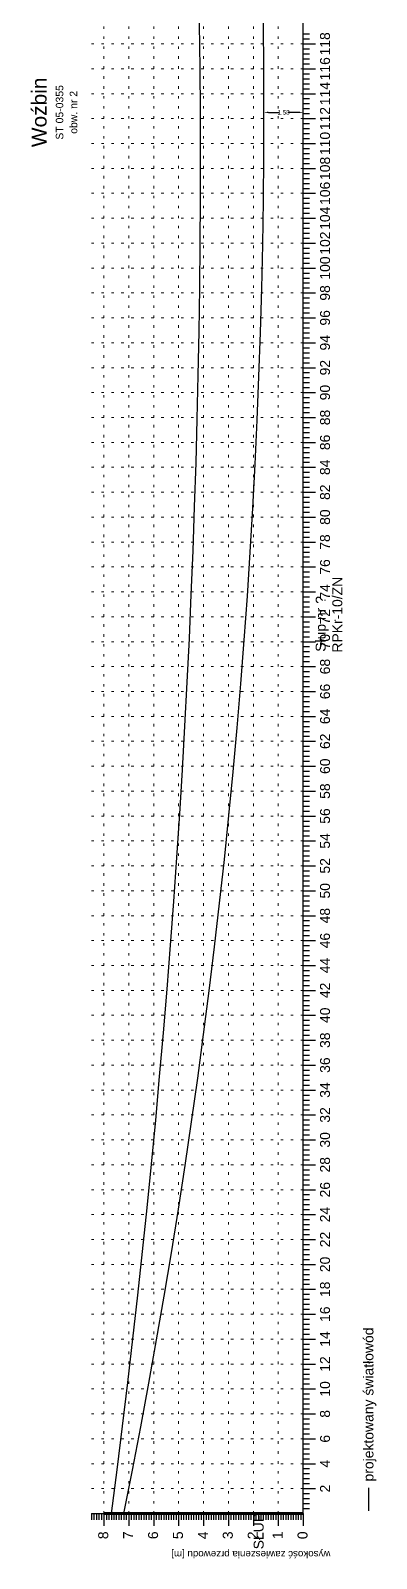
# Model space of a CAD drawing. Header units: inches. Extents: x -863 to 1426, y 1206 to 1480.
# Drawn here: x 813.1 to 827, y 1284.7 to 1346 of the extents above; entities that cross this region are included whole.
import ezdxf
from ezdxf.enums import TextEntityAlignment as Align

# ---------------------------------------------------------------- set-up
doc = ezdxf.new("R2010")
doc.units = ezdxf.units.IN
doc.header["$MEASUREMENT"] = 0
doc.linetypes.add('ACAD_ISO07W100', pattern=[3, 0, -3])
doc.layers.add('ramka', color=7, linetype='Continuous', plot=False)
doc.styles.get("Standard").update_dxf_attribs({"font": 'arial.ttf'})
doc.dimstyles.get("Standard").update_dxf_attribs({"dimtxt": 0.25, "dimasz": 0.18, "dimexe": 0.18, "dimexo": 0.0625, "dimgap": -0.09, "dimtad": 0, "dimtih": 1, "dimtoh": 1, "dimzin": 0, "dimdsep": 46, "dimtxsty": 'Standard', "dimcen": 0.09, "dimadec": 0, "dimazin": 0, "dimtfac": 1, "dimtofl": 0, "dimtmove": 0, "dimatfit": 3, "dimfxl": 1, "dimtolj": 1, "dimtzin": 0, "dimarcsym": 0})

# ---------------------------------------------------------------- blocks, each defined once
blk = doc.blocks.new('*D20')
at = {"color": 0, "lineweight": -2}
for p, q in [((822.483, 1342.78), (822.483, 1342.905)), ((822.663, 1342.725), (823.09, 1342.725)), ((823.878, 1342.725), (823.45, 1342.725)), ((824.058, 1342.63), (824.058, 1342.905))]:
    blk.add_line(p, q, dxfattribs=at)
at = {"color": 0}
for points in [[(822.663, 1342.755), (822.663, 1342.695), (822.483, 1342.725)], [(823.878, 1342.755), (823.878, 1342.695), (824.058, 1342.725)]]:
    blk.add_solid(points, dxfattribs=at)
at = {"layer": 'Defpoints', "color": 0}
for p in [(822.483, 1342.717), (824.058, 1342.725), (824.058, 1342.567)]:
    blk.add_point(p, dxfattribs=at)
at = {"color": 0, "lineweight": 25, "insert": (823.27, 1342.725), "char_height": 0.18, "attachment_point": 5}
blk.add_mtext('\\A1;1.58', dxfattribs=at)

msp = doc.modelspace()

# ---------------------------------------------------------------- linework, layer by layer
for p, q in [((824.058, 1286.475), (824.058, 1398.975)), ((824.058, 1345.875), (824.308, 1345.875)), ((824.058, 1345.675), (824.308, 1345.675)), ((824.058, 1345.475), (824.558, 1345.475)), ((824.058, 1345.275), (824.308, 1345.275)), ((824.058, 1345.075), (824.308, 1345.075)), ((824.058, 1344.875), (824.308, 1344.875)), ((824.058, 1344.675), (824.308, 1344.675)), ((824.058, 1344.475), (824.558, 1344.475)), ((824.058, 1344.275), (824.308, 1344.275)), ((824.058, 1344.075), (824.308, 1344.075)), ((824.058, 1343.875), (824.308, 1343.875)), ((824.058, 1343.675), (824.308, 1343.675)), ((824.058, 1343.475), (824.558, 1343.475)), ((824.058, 1343.275), (824.308, 1343.275)), ((824.058, 1343.075), (824.308, 1343.075)), ((824.058, 1342.875), (824.308, 1342.875)), ((824.058, 1342.675), (824.308, 1342.675)), ((824.058, 1342.475), (824.558, 1342.475)), ((824.058, 1342.275), (824.308, 1342.275)), ((824.058, 1342.075), (824.308, 1342.075)), ((824.058, 1341.875), (824.308, 1341.875)), ((824.058, 1341.675), (824.308, 1341.675)), ((824.058, 1341.475), (824.558, 1341.475)), ((824.058, 1341.275), (824.308, 1341.275)), ((824.058, 1341.075), (824.308, 1341.075)), ((824.058, 1340.875), (824.308, 1340.875)), ((824.058, 1340.675), (824.308, 1340.675)), ((824.058, 1340.475), (824.558, 1340.475)), ((824.058, 1340.275), (824.308, 1340.275)), ((824.058, 1340.075), (824.308, 1340.075)), ((824.058, 1339.875), (824.308, 1339.875)), ((824.058, 1339.675), (824.308, 1339.675)), ((824.058, 1339.475), (824.558, 1339.475)), ((824.058, 1339.275), (824.308, 1339.275)), ((824.058, 1339.075), (824.308, 1339.075)), ((824.058, 1338.875), (824.308, 1338.875)), ((824.058, 1338.675), (824.308, 1338.675)), ((824.058, 1338.475), (824.558, 1338.475)), ((824.058, 1338.275), (824.308, 1338.275)), ((824.058, 1338.075), (824.308, 1338.075)), ((824.058, 1337.875), (824.308, 1337.875)), ((824.058, 1337.675), (824.308, 1337.675)), ((824.058, 1337.475), (824.558, 1337.475)), ((824.058, 1337.275), (824.308, 1337.275)), ((824.058, 1337.075), (824.308, 1337.075)), ((824.058, 1336.875), (824.308, 1336.875)), ((824.058, 1336.675), (824.308, 1336.675)), ((824.058, 1336.475), (824.558, 1336.475)), ((824.058, 1336.275), (824.308, 1336.275)), ((824.058, 1336.075), (824.308, 1336.075)), ((824.058, 1335.875), (824.308, 1335.875)), ((824.058, 1335.675), (824.308, 1335.675)), ((824.058, 1335.475), (824.558, 1335.475)), ((824.058, 1335.275), (824.308, 1335.275)), ((824.058, 1335.075), (824.308, 1335.075)), ((824.058, 1334.875), (824.308, 1334.875)), ((824.058, 1334.675), (824.308, 1334.675)), ((824.058, 1334.475), (824.558, 1334.475)), ((824.058, 1334.275), (824.308, 1334.275)), ((824.058, 1334.075), (824.308, 1334.075)), ((824.058, 1333.875), (824.308, 1333.875)), ((824.058, 1333.675), (824.308, 1333.675)), ((824.058, 1333.475), (824.558, 1333.475)), ((824.058, 1333.275), (824.308, 1333.275)), ((824.058, 1333.075), (824.308, 1333.075)), ((824.058, 1332.875), (824.308, 1332.875)), ((824.058, 1332.675), (824.308, 1332.675)), ((824.058, 1332.475), (824.558, 1332.475)), ((824.058, 1332.275), (824.308, 1332.275)), ((824.058, 1332.075), (824.308, 1332.075)), ((824.058, 1331.875), (824.308, 1331.875)), ((824.058, 1331.675), (824.308, 1331.675)), ((824.058, 1331.475), (824.558, 1331.475)), ((824.058, 1331.275), (824.308, 1331.275)), ((824.058, 1331.075), (824.308, 1331.075)), ((824.058, 1330.875), (824.308, 1330.875)), ((824.058, 1330.675), (824.308, 1330.675)), ((824.058, 1330.475), (824.558, 1330.475)), ((824.058, 1330.275), (824.308, 1330.275)), ((824.058, 1330.075), (824.308, 1330.075)), ((824.058, 1329.875), (824.308, 1329.875)), ((824.058, 1329.675), (824.308, 1329.675)), ((824.058, 1329.475), (824.558, 1329.475)), ((824.058, 1329.275), (824.308, 1329.275)), ((824.058, 1329.075), (824.308, 1329.075)), ((824.058, 1328.875), (824.308, 1328.875)), ((824.058, 1328.675), (824.308, 1328.675)), ((824.058, 1328.475), (824.558, 1328.475)), ((824.058, 1328.275), (824.308, 1328.275)), ((824.058, 1328.075), (824.308, 1328.075)), ((824.058, 1327.875), (824.308, 1327.875)), ((824.058, 1327.675), (824.308, 1327.675)), ((824.058, 1327.475), (824.558, 1327.475)), ((824.058, 1327.275), (824.308, 1327.275)), ((824.058, 1327.075), (824.308, 1327.075)), ((824.058, 1326.875), (824.308, 1326.875)), ((824.058, 1326.675), (824.308, 1326.675)), ((824.058, 1326.475), (824.558, 1326.475)), ((824.058, 1326.275), (824.308, 1326.275)), ((824.058, 1326.075), (824.308, 1326.075)), ((824.058, 1325.875), (824.308, 1325.875)), ((824.058, 1325.675), (824.308, 1325.675)), ((824.058, 1325.475), (824.558, 1325.475)), ((824.058, 1325.275), (824.308, 1325.275)), ((824.058, 1325.075), (824.308, 1325.075)), ((824.058, 1324.875), (824.308, 1324.875)), ((824.058, 1324.675), (824.308, 1324.675)), ((824.058, 1324.475), (824.558, 1324.475)), ((824.058, 1324.275), (824.308, 1324.275)), ((824.058, 1324.075), (824.308, 1324.075)), ((824.058, 1323.875), (824.308, 1323.875)), ((824.058, 1323.675), (824.308, 1323.675)), ((824.058, 1323.475), (824.558, 1323.475)), ((824.058, 1323.275), (824.308, 1323.275)), ((824.058, 1323.075), (824.308, 1323.075)), ((824.058, 1322.875), (824.308, 1322.875)), ((824.058, 1322.675), (824.308, 1322.675)), ((824.058, 1322.475), (824.558, 1322.475)), ((824.058, 1322.275), (824.308, 1322.275)), ((824.058, 1322.075), (824.308, 1322.075)), ((824.058, 1321.875), (824.308, 1321.875)), ((824.058, 1321.675), (824.308, 1321.675)), ((824.058, 1321.475), (824.558, 1321.475)), ((824.058, 1321.275), (824.308, 1321.275)), ((824.058, 1321.075), (824.308, 1321.075)), ((824.058, 1320.875), (824.308, 1320.875)), ((824.058, 1320.675), (824.308, 1320.675)), ((824.058, 1320.475), (824.558, 1320.475)), ((824.058, 1320.275), (824.308, 1320.275)), ((824.058, 1320.075), (824.308, 1320.075)), ((824.058, 1319.875), (824.308, 1319.875)), ((824.058, 1319.675), (824.308, 1319.675)), ((824.058, 1319.475), (824.558, 1319.475)), ((824.058, 1319.275), (824.308, 1319.275)), ((824.058, 1319.075), (824.308, 1319.075)), ((824.058, 1318.875), (824.308, 1318.875)), ((824.058, 1318.675), (824.308, 1318.675)), ((824.058, 1318.475), (824.558, 1318.475)), ((824.058, 1318.275), (824.308, 1318.275)), ((824.058, 1318.075), (824.308, 1318.075)), ((824.058, 1317.875), (824.308, 1317.875)), ((824.058, 1317.675), (824.308, 1317.675)), ((824.058, 1317.475), (824.558, 1317.475)), ((824.058, 1317.275), (824.308, 1317.275)), ((824.058, 1317.075), (824.308, 1317.075)), ((824.058, 1316.875), (824.308, 1316.875)), ((824.058, 1316.675), (824.308, 1316.675)), ((824.058, 1316.475), (824.558, 1316.475)), ((824.058, 1316.275), (824.308, 1316.275)), ((824.058, 1316.075), (824.308, 1316.075)), ((824.058, 1315.875), (824.308, 1315.875)), ((824.058, 1315.675), (824.308, 1315.675)), ((824.058, 1315.475), (824.558, 1315.475)), ((824.058, 1315.275), (824.308, 1315.275)), ((824.058, 1315.075), (824.308, 1315.075)), ((824.058, 1314.875), (824.308, 1314.875)), ((824.058, 1314.675), (824.308, 1314.675)), ((824.058, 1314.475), (824.558, 1314.475)), ((824.058, 1314.275), (824.308, 1314.275)), ((824.058, 1314.075), (824.308, 1314.075)), ((824.058, 1313.875), (824.308, 1313.875)), ((824.058, 1313.675), (824.308, 1313.675)), ((824.058, 1313.475), (824.558, 1313.475)), ((824.058, 1313.275), (824.308, 1313.275)), ((824.058, 1313.075), (824.308, 1313.075)), ((824.058, 1312.875), (824.308, 1312.875)), ((824.058, 1312.675), (824.308, 1312.675)), ((824.058, 1312.475), (824.558, 1312.475)), ((824.058, 1312.275), (824.308, 1312.275)), ((824.058, 1312.075), (824.308, 1312.075)), ((824.058, 1311.875), (824.308, 1311.875)), ((824.058, 1311.675), (824.308, 1311.675)), ((824.058, 1311.475), (824.558, 1311.475)), ((824.058, 1311.275), (824.308, 1311.275)), ((824.058, 1311.075), (824.308, 1311.075)), ((824.058, 1310.875), (824.308, 1310.875)), ((824.058, 1310.675), (824.308, 1310.675)), ((824.058, 1310.475), (824.558, 1310.475)), ((824.058, 1310.275), (824.308, 1310.275)), ((824.058, 1310.075), (824.308, 1310.075)), ((824.058, 1309.875), (824.308, 1309.875)), ((824.058, 1309.675), (824.308, 1309.675)), ((824.058, 1309.475), (824.558, 1309.475)), ((824.058, 1309.275), (824.308, 1309.275)), ((824.058, 1309.075), (824.308, 1309.075)), ((824.058, 1308.875), (824.308, 1308.875)), ((824.058, 1308.675), (824.308, 1308.675)), ((824.058, 1308.475), (824.558, 1308.475)), ((824.058, 1308.275), (824.308, 1308.275)), ((824.058, 1308.075), (824.308, 1308.075)), ((824.058, 1307.875), (824.308, 1307.875)), ((824.058, 1307.675), (824.308, 1307.675)), ((824.058, 1307.475), (824.558, 1307.475)), ((824.058, 1307.275), (824.308, 1307.275)), ((824.058, 1307.075), (824.308, 1307.075)), ((824.058, 1306.875), (824.308, 1306.875)), ((824.058, 1306.675), (824.308, 1306.675)), ((824.058, 1306.475), (824.558, 1306.475)), ((824.058, 1306.275), (824.308, 1306.275)), ((824.058, 1306.075), (824.308, 1306.075)), ((824.058, 1305.875), (824.308, 1305.875)), ((824.058, 1305.675), (824.308, 1305.675)), ((824.058, 1305.475), (824.558, 1305.475)), ((824.058, 1305.275), (824.308, 1305.275)), ((824.058, 1305.075), (824.308, 1305.075)), ((824.058, 1304.875), (824.308, 1304.875)), ((824.058, 1304.675), (824.308, 1304.675)), ((824.058, 1304.475), (824.558, 1304.475)), ((824.058, 1304.275), (824.308, 1304.275)), ((824.058, 1304.075), (824.308, 1304.075)), ((824.058, 1303.875), (824.308, 1303.875)), ((824.058, 1303.675), (824.308, 1303.675)), ((824.058, 1303.475), (824.558, 1303.475)), ((824.058, 1303.275), (824.308, 1303.275)), ((824.058, 1303.075), (824.308, 1303.075)), ((824.058, 1302.875), (824.308, 1302.875)), ((824.058, 1302.675), (824.308, 1302.675)), ((824.058, 1302.475), (824.558, 1302.475)), ((824.058, 1302.275), (824.308, 1302.275)), ((824.058, 1302.075), (824.308, 1302.075)), ((824.058, 1301.875), (824.308, 1301.875)), ((824.058, 1301.675), (824.308, 1301.675)), ((824.058, 1301.475), (824.558, 1301.475)), ((824.058, 1301.275), (824.308, 1301.275)), ((824.058, 1301.075), (824.308, 1301.075)), ((824.058, 1300.875), (824.308, 1300.875)), ((824.058, 1300.675), (824.308, 1300.675)), ((824.058, 1300.475), (824.558, 1300.475)), ((824.058, 1300.275), (824.308, 1300.275)), ((824.058, 1300.075), (824.308, 1300.075)), ((824.058, 1299.875), (824.308, 1299.875)), ((824.058, 1299.675), (824.308, 1299.675)), ((824.058, 1299.475), (824.558, 1299.475)), ((824.058, 1299.275), (824.308, 1299.275)), ((824.058, 1299.075), (824.308, 1299.075)), ((824.058, 1298.875), (824.308, 1298.875)), ((824.058, 1298.675), (824.308, 1298.675)), ((824.058, 1298.475), (824.558, 1298.475)), ((824.058, 1298.275), (824.308, 1298.275)), ((824.058, 1298.075), (824.308, 1298.075)), ((824.058, 1297.875), (824.308, 1297.875)), ((824.058, 1297.675), (824.308, 1297.675)), ((824.058, 1297.475), (824.558, 1297.475)), ((824.058, 1297.275), (824.308, 1297.275)), ((824.058, 1297.075), (824.308, 1297.075)), ((824.058, 1296.875), (824.308, 1296.875)), ((824.058, 1296.675), (824.308, 1296.675)), ((824.058, 1296.475), (824.558, 1296.475)), ((824.058, 1296.275), (824.308, 1296.275)), ((824.058, 1296.075), (824.308, 1296.075)), ((824.058, 1295.875), (824.308, 1295.875)), ((824.058, 1295.675), (824.308, 1295.675)), ((824.058, 1295.475), (824.558, 1295.475)), ((824.058, 1295.275), (824.308, 1295.275)), ((824.058, 1295.075), (824.308, 1295.075)), ((824.058, 1294.875), (824.308, 1294.875)), ((824.058, 1294.675), (824.308, 1294.675)), ((824.058, 1294.475), (824.558, 1294.475)), ((824.058, 1294.275), (824.308, 1294.275)), ((824.058, 1294.075), (824.308, 1294.075)), ((824.058, 1293.875), (824.308, 1293.875)), ((824.058, 1293.675), (824.308, 1293.675)), ((824.058, 1293.475), (824.558, 1293.475)), ((824.058, 1293.275), (824.308, 1293.275)), ((824.058, 1293.075), (824.308, 1293.075)), ((824.058, 1292.875), (824.308, 1292.875)), ((824.058, 1292.675), (824.308, 1292.675)), ((824.058, 1292.475), (824.558, 1292.475)), ((824.058, 1292.275), (824.308, 1292.275)), ((824.058, 1292.075), (824.308, 1292.075)), ((824.058, 1291.875), (824.308, 1291.875)), ((824.058, 1291.675), (824.308, 1291.675)), ((824.058, 1291.475), (824.558, 1291.475)), ((824.058, 1291.275), (824.308, 1291.275)), ((824.058, 1291.075), (824.308, 1291.075)), ((824.058, 1290.875), (824.308, 1290.875)), ((824.058, 1290.675), (824.308, 1290.675)), ((824.058, 1290.475), (824.558, 1290.475)), ((824.058, 1290.275), (824.308, 1290.275)), ((824.058, 1290.075), (824.308, 1290.075)), ((824.058, 1289.875), (824.308, 1289.875)), ((824.058, 1289.675), (824.308, 1289.675)), ((824.058, 1289.475), (824.558, 1289.475)), ((824.058, 1289.275), (824.308, 1289.275)), ((824.058, 1289.075), (824.308, 1289.075)), ((824.058, 1288.875), (824.308, 1288.875)), ((824.058, 1288.675), (824.308, 1288.675)), ((824.058, 1288.475), (824.558, 1288.475)), ((824.058, 1288.275), (824.308, 1288.275)), ((824.058, 1288.075), (824.308, 1288.075)), ((824.058, 1287.875), (824.308, 1287.875)), ((824.058, 1287.675), (824.308, 1287.675)), ((824.058, 1287.475), (824.558, 1287.475)), ((824.058, 1287.275), (824.308, 1287.275)), ((824.058, 1287.075), (824.308, 1287.075)), ((815.558, 1286.475), (824.058, 1286.475)), ((815.558, 1286.475), (815.558, 1286.225)), ((815.658, 1286.475), (815.658, 1286.225)), ((815.758, 1286.475), (815.758, 1286.225)), ((815.858, 1286.475), (815.858, 1286.225)), ((815.958, 1286.475), (815.958, 1286.225)), ((816.058, 1286.475), (816.058, 1285.975)), ((816.158, 1286.475), (816.158, 1286.225)), ((816.258, 1286.475), (816.258, 1286.225)), ((816.358, 1286.475), (816.358, 1286.225)), ((816.458, 1286.475), (816.458, 1286.225)), ((816.558, 1286.475), (816.558, 1286.225)), ((816.658, 1286.475), (816.658, 1286.225)), ((816.758, 1286.475), (816.758, 1286.225)), ((816.858, 1286.475), (816.858, 1286.225)), ((816.958, 1286.475), (816.958, 1286.225)), ((817.058, 1286.475), (817.058, 1285.975)), ((817.158, 1286.475), (817.158, 1286.225)), ((817.258, 1286.475), (817.258, 1286.225)), ((817.358, 1286.475), (817.358, 1286.225)), ((817.458, 1286.475), (817.458, 1286.225)), ((817.558, 1286.475), (817.558, 1286.225)), ((817.658, 1286.475), (817.658, 1286.225)), ((817.758, 1286.475), (817.758, 1286.225)), ((817.858, 1286.475), (817.858, 1286.225)), ((817.958, 1286.475), (817.958, 1286.225)), ((818.058, 1286.475), (818.058, 1285.975)), ((818.158, 1286.475), (818.158, 1286.225)), ((818.258, 1286.475), (818.258, 1286.225)), ((818.358, 1286.475), (818.358, 1286.225)), ((818.458, 1286.475), (818.458, 1286.225)), ((818.558, 1286.475), (818.558, 1286.225)), ((818.658, 1286.475), (818.658, 1286.225)), ((818.758, 1286.475), (818.758, 1286.225)), ((818.858, 1286.475), (818.858, 1286.225)), ((818.958, 1286.475), (818.958, 1286.225)), ((819.058, 1286.475), (819.058, 1285.975)), ((819.158, 1286.475), (819.158, 1286.225)), ((819.258, 1286.475), (819.258, 1286.225)), ((819.358, 1286.475), (819.358, 1286.225)), ((819.458, 1286.475), (819.458, 1286.225)), ((819.558, 1286.475), (819.558, 1286.225)), ((819.658, 1286.475), (819.658, 1286.225)), ((819.758, 1286.475), (819.758, 1286.225)), ((819.858, 1286.475), (819.858, 1286.225)), ((819.958, 1286.475), (819.958, 1286.225)), ((820.058, 1286.475), (820.058, 1285.975)), ((820.158, 1286.475), (820.158, 1286.225)), ((820.258, 1286.475), (820.258, 1286.225)), ((820.358, 1286.475), (820.358, 1286.225)), ((820.458, 1286.475), (820.458, 1286.225)), ((820.558, 1286.475), (820.558, 1286.225)), ((820.658, 1286.475), (820.658, 1286.225)), ((820.758, 1286.475), (820.758, 1286.225)), ((820.858, 1286.475), (820.858, 1286.225)), ((820.958, 1286.475), (820.958, 1286.225)), ((821.058, 1286.475), (821.058, 1285.975)), ((821.158, 1286.475), (821.158, 1286.225)), ((821.258, 1286.475), (821.258, 1286.225)), ((821.358, 1286.475), (821.358, 1286.225)), ((821.458, 1286.475), (821.458, 1286.225)), ((821.558, 1286.475), (821.558, 1286.225)), ((821.658, 1286.475), (821.658, 1286.225)), ((821.758, 1286.475), (821.758, 1286.225)), ((821.858, 1286.475), (821.858, 1286.225)), ((821.958, 1286.475), (821.958, 1286.225)), ((822.058, 1286.475), (822.058, 1285.975)), ((822.158, 1286.475), (822.158, 1286.225)), ((822.258, 1286.475), (822.258, 1286.225)), ((822.358, 1286.475), (822.358, 1286.225)), ((822.458, 1286.475), (822.458, 1286.225)), ((822.558, 1286.475), (822.558, 1286.225)), ((822.658, 1286.475), (822.658, 1286.225)), ((822.758, 1286.475), (822.758, 1286.225)), ((822.858, 1286.475), (822.858, 1286.225)), ((822.958, 1286.475), (822.958, 1286.225)), ((823.058, 1286.475), (823.058, 1285.975)), ((823.158, 1286.475), (823.158, 1286.225)), ((823.258, 1286.475), (823.258, 1286.225)), ((823.358, 1286.475), (823.358, 1286.225)), ((823.458, 1286.475), (823.458, 1286.225)), ((823.558, 1286.475), (823.558, 1286.225)), ((823.658, 1286.475), (823.658, 1286.225)), ((823.758, 1286.475), (823.758, 1286.225)), ((823.858, 1286.475), (823.858, 1286.225)), ((823.958, 1286.475), (823.958, 1286.225)), ((824.058, 1286.875), (824.308, 1286.875)), ((824.058, 1286.675), (824.308, 1286.675)), ((824.058, 1286.475), (824.058, 1285.975))]:
    msp.add_line(p, q)
at = {"linetype": 'ACAD_ISO07W100', "lineweight": 15, "ltscale": 0.1}
for p, q in [((816.058, 1286.475), (816.058, 1398.475)), ((817.058, 1286.475), (817.058, 1398.475)), ((818.058, 1286.475), (818.058, 1398.475)), ((819.058, 1286.475), (819.058, 1398.475)), ((820.058, 1286.475), (820.058, 1398.475)), ((821.058, 1286.475), (821.058, 1398.475)), ((822.058, 1286.475), (822.058, 1398.475)), ((823.058, 1286.475), (823.058, 1398.475)), ((824.058, 1286.475), (824.058, 1398.475)), ((824.058, 1345.475), (815.558, 1345.475)), ((824.058, 1344.475), (815.558, 1344.475)), ((824.058, 1343.475), (815.558, 1343.475)), ((824.058, 1342.475), (815.558, 1342.475)), ((824.058, 1341.475), (815.558, 1341.475)), ((824.058, 1340.475), (815.558, 1340.475)), ((824.058, 1339.475), (815.558, 1339.475)), ((824.058, 1338.475), (815.558, 1338.475)), ((824.058, 1337.475), (815.558, 1337.475)), ((824.058, 1336.475), (815.558, 1336.475)), ((824.058, 1335.475), (815.558, 1335.475)), ((824.058, 1334.475), (815.558, 1334.475)), ((824.058, 1333.475), (815.558, 1333.475)), ((824.058, 1332.475), (815.558, 1332.475)), ((824.058, 1331.475), (815.558, 1331.475)), ((824.058, 1330.475), (815.558, 1330.475)), ((824.058, 1329.475), (815.558, 1329.475)), ((824.058, 1328.475), (815.558, 1328.475)), ((824.058, 1327.475), (815.558, 1327.475)), ((824.058, 1326.475), (815.558, 1326.475)), ((824.058, 1325.475), (815.558, 1325.475)), ((824.058, 1324.475), (815.558, 1324.475)), ((824.058, 1323.475), (815.558, 1323.475)), ((824.058, 1322.475), (815.558, 1322.475)), ((824.058, 1321.475), (815.558, 1321.475)), ((824.058, 1320.475), (815.558, 1320.475)), ((824.058, 1319.475), (815.558, 1319.475)), ((824.058, 1318.475), (815.558, 1318.475)), ((824.058, 1317.475), (815.558, 1317.475)), ((824.058, 1316.475), (815.558, 1316.475)), ((824.058, 1315.475), (815.558, 1315.475)), ((824.058, 1314.475), (815.558, 1314.475)), ((824.058, 1313.475), (815.558, 1313.475)), ((824.058, 1312.475), (815.558, 1312.475)), ((824.058, 1311.475), (815.558, 1311.475)), ((824.058, 1310.475), (815.558, 1310.475)), ((824.058, 1309.475), (815.558, 1309.475)), ((824.058, 1308.475), (815.558, 1308.475)), ((824.058, 1307.475), (815.558, 1307.475)), ((824.058, 1306.475), (815.558, 1306.475)), ((824.058, 1305.475), (815.558, 1305.475)), ((824.058, 1304.475), (815.558, 1304.475)), ((824.058, 1303.475), (815.558, 1303.475)), ((824.058, 1302.475), (815.558, 1302.475)), ((824.058, 1301.475), (815.558, 1301.475)), ((824.058, 1300.475), (815.558, 1300.475)), ((824.058, 1299.475), (815.558, 1299.475)), ((824.058, 1298.475), (815.558, 1298.475)), ((824.058, 1297.475), (815.558, 1297.475)), ((824.058, 1296.475), (815.558, 1296.475)), ((824.058, 1295.475), (815.558, 1295.475)), ((824.058, 1294.475), (815.558, 1294.475)), ((824.058, 1293.475), (815.558, 1293.475)), ((824.058, 1292.475), (815.558, 1292.475)), ((824.058, 1291.475), (815.558, 1291.475)), ((824.058, 1290.475), (815.558, 1290.475)), ((824.058, 1289.475), (815.558, 1289.475)), ((824.058, 1288.475), (815.558, 1288.475)), ((824.058, 1287.475), (815.558, 1287.475))]:
    msp.add_line(p, q, dxfattribs=at)
at = {"color": 3, "lineweight": 25}
msp.add_line((826.688, 1286.58), (826.688, 1287.511), dxfattribs=at)
at = {"lineweight": 100}
msp.add_line((824.058, 1286.475), (816.058, 1286.475), dxfattribs=at)
at = {"lineweight": 30}
msp.add_arc((404.413, 1340.896), 415.524, 352.47447, 8.03482, dxfattribs=at)
at = {"color": 3, "lineweight": 30}
msp.add_arc((538.42, 1342.725), 284.062, 348.57881, 11.42119, dxfattribs=at)
at = {"layer": 'ramka'}
msp.add_line((824.058, 1286.475), (824.058, 1342.725), dxfattribs=at)

# ---------------------------------------------------------------- texts
for s, height, p in [('118', 0.4, (825.134, 1345.475)), ('116', 0.4, (825.134, 1344.475)), ('Woźbin', 0.6, (813.758, 1342.725)), ('ST 05-0355', 0.3, (814.428, 1342.725)), ('obw. nr 2', 0.3, (814.988, 1342.725)), ('114', 0.4, (825.134, 1343.475)), ('112', 0.4, (825.134, 1342.475)), ('110', 0.4, (825.134, 1341.475)), ('108', 0.4, (825.134, 1340.475)), ('106', 0.4, (825.134, 1339.475)), ('104', 0.4, (825.134, 1338.475)), ('102', 0.4, (825.134, 1337.475)), ('100', 0.4, (825.134, 1336.475)), ('98', 0.4, (825.134, 1335.475)), ('96', 0.4, (825.134, 1334.475)), ('94', 0.4, (825.134, 1333.475)), ('92', 0.4, (825.134, 1332.475)), ('90', 0.4, (825.134, 1331.475)), ('88', 0.4, (825.134, 1330.475)), ('86', 0.4, (825.134, 1329.475)), ('84', 0.4, (825.134, 1328.475)), ('82', 0.4, (825.134, 1327.475)), ('80', 0.4, (825.134, 1326.475)), ('78', 0.4, (825.134, 1325.475)), ('76', 0.4, (825.134, 1324.475)), ('74', 0.4, (825.134, 1323.475)), ('72', 0.4, (825.134, 1322.475)), ('70', 0.4, (825.134, 1321.475)), ('68', 0.4, (825.134, 1320.475)), ('66', 0.4, (825.134, 1319.475)), ('64', 0.4, (825.134, 1318.475)), ('62', 0.4, (825.134, 1317.475)), ('60', 0.4, (825.134, 1316.475)), ('58', 0.4, (825.134, 1315.475)), ('56', 0.4, (825.134, 1314.475)), ('54', 0.4, (825.134, 1313.475)), ('52', 0.4, (825.134, 1312.475)), ('50', 0.4, (825.134, 1311.475)), ('48', 0.4, (825.134, 1310.475)), ('46', 0.4, (825.134, 1309.475)), ('44', 0.4, (825.134, 1308.475)), ('42', 0.4, (825.134, 1307.475)), ('40', 0.4, (825.134, 1306.475)), ('38', 0.4, (825.134, 1305.475)), ('36', 0.4, (825.134, 1304.475)), ('34', 0.4, (825.134, 1303.475)), ('32', 0.4, (825.134, 1302.475)), ('30', 0.4, (825.134, 1301.475)), ('28', 0.4, (825.134, 1300.475)), ('26', 0.4, (825.134, 1299.475)), ('24', 0.4, (825.134, 1298.475)), ('22', 0.4, (825.134, 1297.475)), ('20', 0.4, (825.134, 1296.475)), ('18', 0.4, (825.134, 1295.475)), ('16', 0.4, (825.134, 1294.475)), ('14', 0.4, (825.134, 1293.475)), ('12', 0.4, (825.134, 1292.475)), ('10', 0.4, (825.134, 1291.475)), ('8', 0.4, (825.134, 1290.475)), ('6', 0.4, (825.134, 1289.475)), ('4', 0.4, (825.134, 1288.475)), ('2', 0.4, (825.134, 1287.475))]:
    msp.add_text(s, height=height, rotation=90).set_placement(p, align=Align.CENTER)
for s, p in [('RPKr-10/ZN', (825.627, 1321.036)), ('Słup nr ?', (824.96, 1321.07)), ('projektowany światłowód', (826.878, 1287.76))]:
    msp.add_text(s, height=0.4, rotation=90).set_placement(p)
for s, p in [('8', (816.232, 1285.755)), ('7', (817.232, 1285.755)), ('6', (818.232, 1285.755)), ('5', (819.232, 1285.755)), ('4', (820.232, 1285.755)), ('3', (821.232, 1285.755)), ('2', (822.232, 1285.755)), ('1', (823.232, 1285.755)), ('0', (824.232, 1285.755))]:
    msp.add_text(s, height=0.4, rotation=90).set_placement(p, align=Align.RIGHT)
at = {"attachment_point": 5}
for s, insert, char_height, width, rotation in [('SŁUP', (822.272, 1285.767), 0.4, 1.537, 90), ('wysokość zawieszenia przewodu [m]', (821.956, 1284.872), 0.28, 9.28, 180)]:
    msp.add_mtext(s, dxfattribs=dict(at, insert=insert, char_height=char_height, width=width, rotation=rotation))

# ---------------------------------------------------------------- dimensions: what is measured, and where the dimension line sits
at = {"lineweight": 25}
dim = msp.add_linear_dim(base=(824.058, 1342.725), p1=(822.483, 1342.717), p2=(824.058, 1342.567), angle=180, text='1.58', dimstyle='Standard', dxfattribs=at)
dim.commit()
dim.dimension.update_dxf_attribs({"geometry": '*D20', "text_midpoint": (823.27, 1342.725)})

doc.saveas('drawing.dxf')
